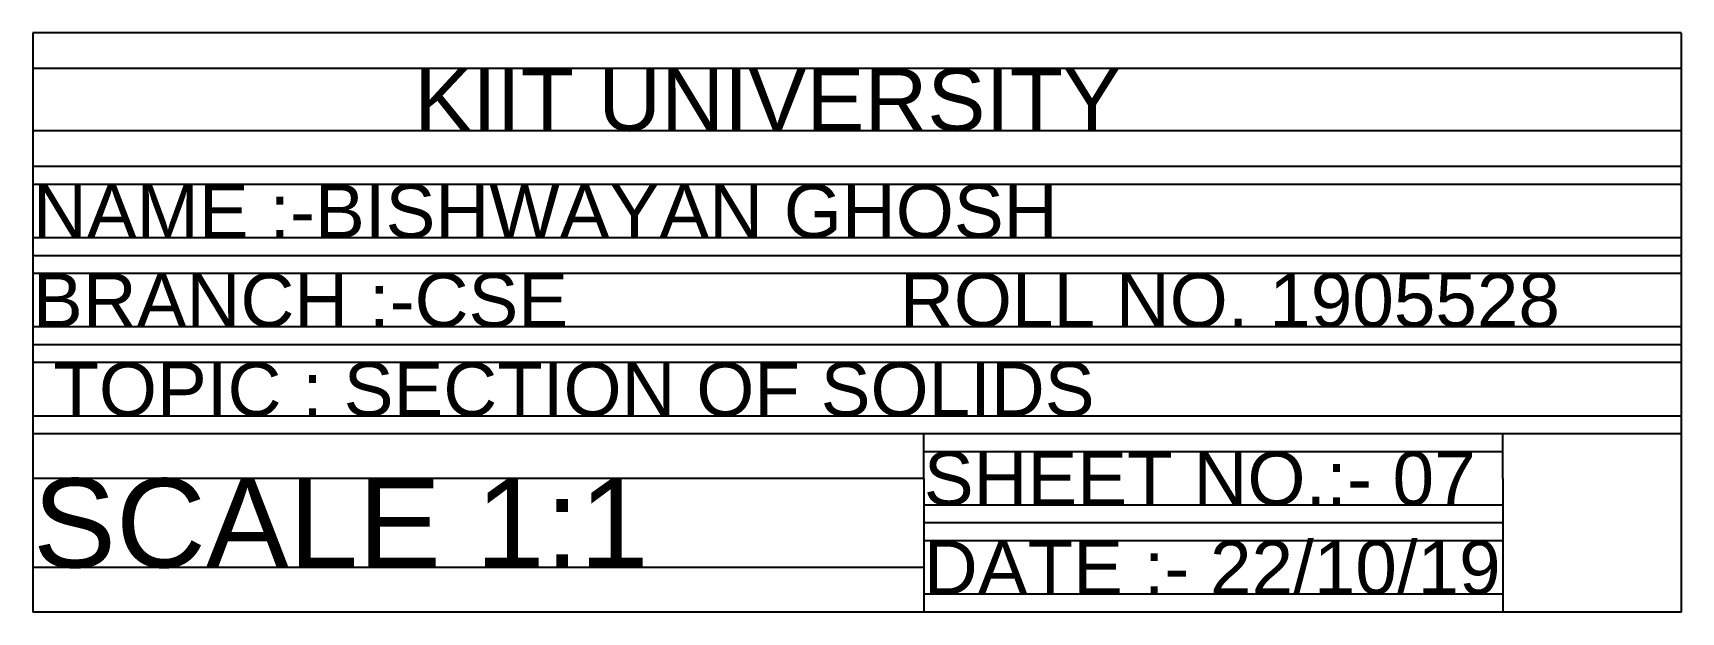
# Model space of a CAD drawing. Header units: millimetres. Extents: x 30156 to 2336499, y 1125045 to 18760031.
# Drawn here: x 2336314.3 to 2336499.3, y 18759965.7 to 18760030.7 of the extents above; entities that cross this region are included whole.
import ezdxf

# ---------------------------------------------------------------- set-up
doc = ezdxf.new("R2010")
doc.units = ezdxf.units.MM
doc.styles.get("Standard").update_dxf_attribs({"font": 'arial.ttf'})

msp = doc.modelspace()

# ---------------------------------------------------------------- linework, layer by layer
for p, q in [((2336314.255, 18760030.685), (2336314.255, 18759965.685)), ((2336499.255, 18760030.685), (2336314.255, 18760030.685)), ((2336499.255, 18760030.685), (2336499.255, 18759965.685)), ((2336499.255, 18760015.685), (2336314.255, 18760015.685)), ((2336499.255, 18760005.685), (2336314.255, 18760005.685)), ((2336499.255, 18759995.685), (2336314.255, 18759995.685)), ((2336499.255, 18759985.685), (2336314.255, 18759985.685)), ((2336414.255, 18759980.685), (2336414.255, 18759985.685)), ((2336479.255, 18759980.685), (2336479.255, 18759985.685)), ((2336414.255, 18759980.685), (2336414.255, 18759965.685)), ((2336479.255, 18759980.685), (2336479.255, 18759965.685)), ((2336479.255, 18759975.685), (2336414.255, 18759975.685)), ((2336499.255, 18759965.685), (2336314.255, 18759965.685))]:
    msp.add_line(p, q)
at = {"color": 114, "true_color": 0x139b48}
for p, q in [((2336499.255, 18760026.685), (2336314.255, 18760026.685)), ((2336499.255, 18760019.685), (2336314.255, 18760019.685)), ((2336499.255, 18760013.685), (2336314.255, 18760013.685)), ((2336499.255, 18760007.685), (2336314.255, 18760007.685)), ((2336499.255, 18760003.685), (2336314.255, 18760003.685)), ((2336499.255, 18759997.685), (2336314.255, 18759997.685)), ((2336499.255, 18759993.685), (2336314.255, 18759993.685)), ((2336499.255, 18759987.685), (2336314.255, 18759987.685)), ((2336479.255, 18759983.685), (2336414.255, 18759983.685)), ((2336414.255, 18759980.685), (2336314.255, 18759980.685)), ((2336479.255, 18759977.685), (2336414.255, 18759977.685)), ((2336479.255, 18759973.685), (2336414.255, 18759973.685)), ((2336414.255, 18759970.685), (2336314.255, 18759970.685)), ((2336479.255, 18759967.685), (2336414.255, 18759967.685))]:
    msp.add_line(p, q, dxfattribs=at)

# ---------------------------------------------------------------- texts
for s, height, p in [('KIIT UNIVERSITY', 7, (2336357.066, 18760019.685)), ('NAME :-BISHWAYAN GHOSH', 6, (2336314.255, 18760007.685)), ('BRANCH :-CSE                ROLL NO. 1905528', 6, (2336314.255, 18759997.685)), ('SCALE 1:1', 10, (2336314.255, 18759970.685))]:
    msp.add_text(s, height=height).set_placement(p)
at = {"color": 242, "true_color": 0xcd2027, "char_height": 6, "attachment_point": 1}
for s, width, insert in [('{\\C0;TOPIC : SECTION OF SOLIDS}', 163.4666, (2336316.539, 18759993.685)), ('{\\C256;SHEET NO.:- 07}', 61.84901, (2336414.255, 18759983.685)), ('{\\C256;DATE :- 22/10/19}', 65, (2336414.255, 18759973.685))]:
    msp.add_mtext_dynamic_manual_height_columns(s, width=width, gutter_width=12.5, heights=[0], dxfattribs=dict(at, insert=insert))

doc.saveas('drawing.dxf')
